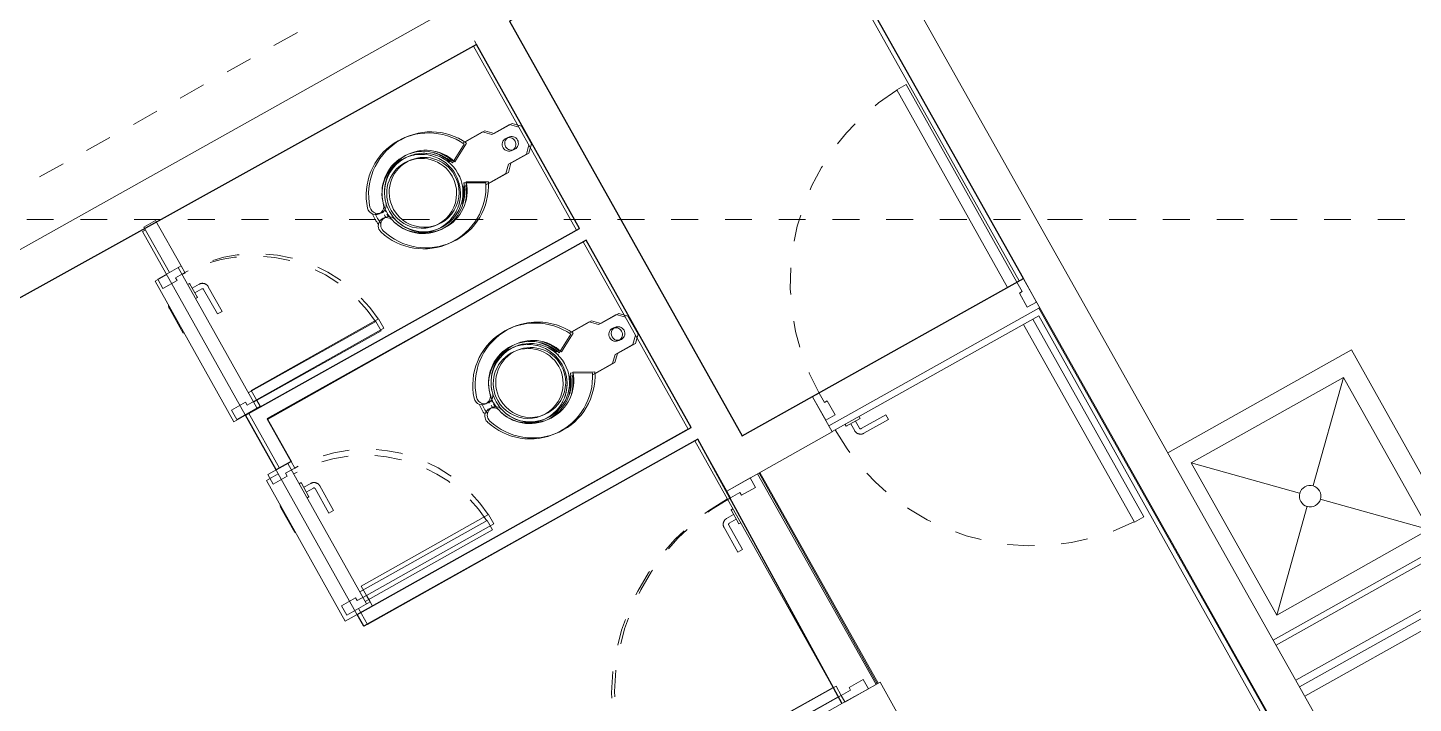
# Model space of a CAD drawing. Header units: metres. Extents: x -10 to 246, y 16 to 113.
# Drawn here: x 2.86 to 8.02, y 56.82 to 59.34 of the extents above; entities that cross this region are included whole.
import ezdxf

# ---------------------------------------------------------------- set-up
doc = ezdxf.new("R2010")
doc.units = ezdxf.units.M
doc.linetypes.add('LineaDiscontinua-1_5mm', pattern=[0.003, 0.0015, -0.0015])
doc.linetypes.add('LíneaDeRejilla', pattern=[0.021, 0.012, -0.003, 0.003, -0.003])
for name, color, linetype, lineweight in [('A-DETL-3', 151, 'Continuous', 5), ('A-MURO', 113, 'Continuous', 9), ('A-PUER', 31, 'Continuous', 5), ('A-PUER-MARC', 31, 'Continuous', 5), ('A-WALL', 113, 'Continuous', 18), ('H-HID-APAR', 6, 'Continuous', 5), ('S-REJI', 1, 'Continuous', 5)]:
    doc.layers.add(name, color=color, linetype=linetype, lineweight=lineweight)
doc.layers.add('AREAS LIBRES', color=1, linetype='Continuous')

# ---------------------------------------------------------------- blocks, each defined once
blk = doc.blocks.new('Puerta-Batiente-ConVentanaSuperior - 900x2200-HojaConDilataciones_3_-1594236-Nivel 2')
at = {"layer": 'A-PUER'}
for p, q in [((-0.382, 0.919), (-0.422, 0.919)), ((-0.422, 0.919), (-0.422, 0.075)), ((-0.382, 0.075), (-0.382, 0.919))]:
    blk.add_line(p, q, dxfattribs=at)
at = {"layer": 'A-PUER', "linetype": 'LineaDiscontinua-1_5mm'}
blk.add_arc((-0.422, 0.075), 0.844, 360, 87.2835, dxfattribs=at)
blk = doc.blocks.new('Manija-Horizontal-SinCerradura - 120-V32-Nivel 2')
at = {"layer": 'A-PUER'}
for p, q in [((0.12, 0), (0.12, -0.008)), ((0.18, -0.008), (0.18, 0)), ((0.12, -0.008), (0.124, -0.008)), ((0.18, -0.008), (0.12, -0.008)), ((0.14, -0.008), (0.14, -0.038)), ((0.16, -0.038), (0.16, -0.008)), ((0.27, -0.043), (0.165, -0.043)), ((0.176, -0.008), (0.18, -0.008)), ((0.27, -0.043), (0.27, -0.063)), ((0.165, -0.063), (0.27, -0.063))]:
    blk.add_line(p, q, dxfattribs=at)
at = {"layer": 'A-PUER', "flags": 128}
for points in [[(0.14, -0.038), (0.14, -0.039), (0.1401, -0.04), (0.1402, -0.041), (0.1403, -0.042), (0.1405, -0.043), (0.1407, -0.0439), (0.141, -0.0449), (0.1413, -0.0459), (0.1416, -0.0468), (0.142, -0.0477), (0.1424, -0.0486), (0.1428, -0.0495), (0.1433, -0.0504), (0.1438, -0.0513), (0.1444, -0.0521), (0.1449, -0.0529), (0.1456, -0.0537), (0.1462, -0.0545), (0.1469, -0.0552), (0.1476, -0.0559), (0.1483, -0.0566), (0.1491, -0.0573), (0.1499, -0.0579), (0.1507, -0.0585), (0.1515, -0.059), (0.1523, -0.0596), (0.1532, -0.06), (0.1541, -0.0605), (0.155, -0.0609), (0.1559, -0.0613), (0.1569, -0.0616), (0.1578, -0.062), (0.1588, -0.0622), (0.1598, -0.0624), (0.1608, -0.0626), (0.1617, -0.0628), (0.1627, -0.0629), (0.1637, -0.063), (0.1647, -0.063), (0.165, -0.063)], [(0.165, -0.043), (0.1648, -0.043), (0.1646, -0.043), (0.1644, -0.043), (0.1642, -0.0429), (0.164, -0.0429), (0.1638, -0.0429), (0.1636, -0.0428), (0.1634, -0.0427), (0.1632, -0.0427), (0.1631, -0.0426), (0.1629, -0.0425), (0.1627, -0.0424), (0.1625, -0.0423), (0.1623, -0.0422), (0.1622, -0.0421), (0.162, -0.042), (0.1619, -0.0419), (0.1617, -0.0418), (0.1616, -0.0416), (0.1614, -0.0415), (0.1613, -0.0413), (0.1611, -0.0412), (0.161, -0.041), (0.1609, -0.0409), (0.1608, -0.0407), (0.1607, -0.0405), (0.1606, -0.0404), (0.1605, -0.0402), (0.1604, -0.04), (0.1603, -0.0398), (0.1603, -0.0396), (0.1602, -0.0394), (0.1602, -0.0392), (0.1601, -0.039), (0.1601, -0.0388), (0.16, -0.0387), (0.16, -0.0385), (0.16, -0.0383), (0.16, -0.0381), (0.16, -0.038)]]:
    blk.add_lwpolyline(points, dxfattribs=at)
blk = doc.blocks.new('Puerta-Batiente-ConVentanaSuperior - 900x2200-HojaConDilataciones_3_-V33-Nivel 2')
at = {"layer": 'A-PUER'}
for p, q in [((-0.382, 0.919), (-0.422, 0.919)), ((-0.422, 0.919), (-0.422, 0.0967)), ((-0.382, 0.0967), (-0.382, 0.919))]:
    blk.add_line(p, q, dxfattribs=at)
at = {"layer": 'A-PUER', "linetype": 'LineaDiscontinua-1_5mm'}
blk.add_arc((-0.422, 0.075), 0.844, 1.5805, 87.2835, dxfattribs=at)
blk = doc.blocks.new('Puerta-Batiente-HojaLisa - 600x1_400-V43-Nivel 2')
at = {"layer": 'A-PUER'}
for p, q in [((-0.272, -0.569), (-0.272, -0.025)), ((-0.232, -0.025), (-0.232, -0.569)), ((-0.232, -0.569), (-0.272, -0.569))]:
    blk.add_line(p, q, dxfattribs=at)
at = {"layer": 'A-PUER', "linetype": 'LineaDiscontinua-1_5mm'}
blk.add_arc((-0.272, -0.025), 0.544, 274.2167, 0, dxfattribs=at)
at = {"layer": 'A-PUER-MARC'}
for p, q in [((-0.3, 0.025), (-0.3, 0.075)), ((-0.3, 0.075), (0.3, 0.075)), ((0.3, 0.075), (0.3, 0.025))]:
    blk.add_line(p, q, dxfattribs=at)
blk = doc.blocks.new('Manija-Horizontal-SinCerradura - 120-1041475-Nivel 2')
at = {"layer": 'A-PUER'}
for p, q in [((0.27, 0.063), (0.165, 0.063)), ((0.27, 0.063), (0.27, 0.043)), ((0.12, 0.008), (0.12, 0)), ((0.12, 0.008), (0.18, 0.008)), ((0.124, 0.008), (0.12, 0.008)), ((0.14, 0.038), (0.14, 0.008)), ((0.16, 0.008), (0.16, 0.038)), ((0.165, 0.043), (0.27, 0.043)), ((0.18, 0.008), (0.176, 0.008)), ((0.18, 0), (0.18, 0.008))]:
    blk.add_line(p, q, dxfattribs=at)
at = {"layer": 'A-PUER', "flags": 128}
for points in [[(0.165, 0.063), (0.164, 0.063), (0.163, 0.0629), (0.162, 0.0628), (0.161, 0.0627), (0.16, 0.0625), (0.1591, 0.0623), (0.1581, 0.062), (0.1571, 0.0617), (0.1562, 0.0614), (0.1553, 0.061), (0.1544, 0.0606), (0.1535, 0.0602), (0.1526, 0.0597), (0.1517, 0.0592), (0.1509, 0.0586), (0.1501, 0.0581), (0.1493, 0.0574), (0.1485, 0.0568), (0.1478, 0.0561), (0.1471, 0.0554), (0.1464, 0.0547), (0.1457, 0.0539), (0.1451, 0.0531), (0.1445, 0.0523), (0.144, 0.0515), (0.1434, 0.0507), (0.143, 0.0498), (0.1425, 0.0489), (0.1421, 0.048), (0.1417, 0.0471), (0.1414, 0.0461), (0.141, 0.0452), (0.1408, 0.0442), (0.1406, 0.0432), (0.1404, 0.0422), (0.1402, 0.0413), (0.1401, 0.0403), (0.14, 0.0393), (0.14, 0.0383), (0.14, 0.038)], [(0.16, 0.038), (0.16, 0.0382), (0.16, 0.0384), (0.16, 0.0386), (0.1601, 0.0388), (0.1601, 0.039), (0.1601, 0.0392), (0.1602, 0.0394), (0.1603, 0.0396), (0.1603, 0.0398), (0.1604, 0.0399), (0.1605, 0.0401), (0.1606, 0.0403), (0.1607, 0.0405), (0.1608, 0.0407), (0.1609, 0.0408), (0.161, 0.041), (0.1611, 0.0411), (0.1612, 0.0413), (0.1614, 0.0414), (0.1615, 0.0416), (0.1617, 0.0417), (0.1618, 0.0419), (0.162, 0.042), (0.1621, 0.0421), (0.1623, 0.0422), (0.1625, 0.0423), (0.1626, 0.0424), (0.1628, 0.0425), (0.163, 0.0426), (0.1632, 0.0427), (0.1634, 0.0427), (0.1636, 0.0428), (0.1638, 0.0428), (0.164, 0.0429), (0.1642, 0.0429), (0.1643, 0.043), (0.1645, 0.043), (0.1647, 0.043), (0.1649, 0.043), (0.165, 0.043)]]:
    blk.add_lwpolyline(points, dxfattribs=at)
blk = doc.blocks.new('Manija-Horizontal-SinCerradura - 120-V13-Nivel 2')
at = {"layer": 'A-PUER'}
for p in [(0.165, -0.063), (0.27, -0.0601)]:
    blk.add_line(p, (0.27, -0.063), dxfattribs=at)
at = {"layer": 'A-PUER', "flags": 128}
blk.add_lwpolyline([(0.1532, -0.06), (0.1541, -0.0605), (0.155, -0.0609), (0.1559, -0.0613), (0.1569, -0.0616), (0.1578, -0.062), (0.1588, -0.0622), (0.1598, -0.0624), (0.1608, -0.0626), (0.1617, -0.0628), (0.1627, -0.0629), (0.1637, -0.063), (0.1647, -0.063), (0.165, -0.063)], dxfattribs=at)
blk = doc.blocks.new('M_Water Closet - Flush Valve - Floor Mounted - Public - 6_1 Lpf-V44-Nivel 2')
at = {"layer": 'H-HID-APAR'}
for p, q in [((-0.0381, 0), (-0.0635, -0.0254)), ((-0.0635, -0.0254), (-0.0635, -0.1016)), ((0.0635, -0.0254), (0.0381, 0)), ((0.0635, -0.1016), (0.0635, -0.0254)), ((-0.0635, -0.1016), (-0.0889, -0.127)), ((0.0889, -0.127), (0.0635, -0.1016)), ((-0.0889, -0.127), (-0.0889, -0.2127)), ((0.0889, -0.2127), (0.0889, -0.127)), ((-0.0429, -0.281), (-0.0825, -0.2088)), ((0.0826, -0.2088), (0.0429, -0.281)), ((-0.0063, -0.5968), (-0.0127, -0.5964))]:
    blk.add_line(p, q, dxfattribs=at)
at = {"layer": 'H-HID-APAR', "flags": 128}
for points in [[(-0.1113, -0.3249), (-0.1072, -0.3211), (-0.1025, -0.3169), (-0.0975, -0.3129), (-0.0924, -0.3091), (-0.0872, -0.3055), (-0.0818, -0.3021), (-0.0763, -0.299), (-0.0707, -0.296), (-0.065, -0.2933), (-0.0591, -0.2908), (-0.0532, -0.2886), (-0.0508, -0.2877)], [(0.0508, -0.2877), (0.0568, -0.2899), (0.0627, -0.2923), (0.0684, -0.2949), (0.0741, -0.2978), (0.0797, -0.3008), (0.0851, -0.3041), (0.0904, -0.3076), (0.0955, -0.3114), (0.1005, -0.3153), (0.1054, -0.3194), (0.11, -0.3237)], [(0.0142, -0.5962), (0.0089, -0.5967), (0.0025, -0.5969)]]:
    blk.add_lwpolyline(points, dxfattribs=at)
at = {"layer": 'H-HID-APAR'}
for centre, radius, start, end in [((0, -0.0635), 0.0254, 360, 180), ((0, -0.0635), 0.0254, 180, 360), ((0.0187, -0.4177), 0.2322, 115.8609, 252.5741), ((-0.0187, -0.4177), 0.2322, 287.4259, 64.1391), ((0.0024, -0.4294), 0.1552, 106.9633, 257.0367), ((0, -0.4382), 0.146, 0, 180), ((0, -0.4366), 0.1302, 90, 270), ((0, -0.4382), 0.1461, 118.1189, 123.4335), ((0, -0.4382), 0.1461, 104.0429, 108.5788), ((0, -0.4366), 0.1302, 270, 90), ((-0.0024, -0.4294), 0.1552, 282.9633, 73.0367), ((0, -0.4382), 0.146, 71.4212, 75.9571), ((0, -0.4382), 0.146, 57.6029, 61.8811), ((0, -0.4382), 0.1461, 146.5915, 151.9011), ((0, -0.4382), 0.1461, 132.2685, 137.754), ((0, -0.4382), 0.146, 42.246, 47.7315), ((0, -0.4382), 0.146, 28.0989, 33.4085), ((0, -0.4382), 0.1461, 161.4419, 165.9707), ((0, -0.4382), 0.1461, 14.0293, 18.5581), ((0, -0.4382), 0.1461, 180, 238.3584), ((0, -0.4382), 0.146, 301.6416, 0), ((0, -0.4382), 0.1461, 240.6149, 251.1591), ((0, -0.4382), 0.146, 288.8409, 299.3851), ((-0.0416, -0.61), 0.0307, 252.5741, 72.5741), ((0, -0.4382), 0.146, 255.8551, 284.1449), ((0.0416, -0.61), 0.0307, 107.4259, 287.4259), ((0, -0.4382), 0.1968, 263.5978, 276.4022)]:
    blk.add_arc(centre, radius, start, end, dxfattribs=at)
blk = doc.blocks.new('M_Water Closet - Flush Valve - Floor Mounted - Public - 6_1 Lpf-V45-Nivel 2')
at = {"layer": 'H-HID-APAR'}
for p, q in [((-0.0381, 0), (-0.0635, -0.0254)), ((-0.0635, -0.0254), (-0.0635, -0.1016)), ((0.0635, -0.0254), (0.0381, 0)), ((0.0635, -0.1016), (0.0635, -0.0254)), ((-0.0635, -0.1016), (-0.0889, -0.127)), ((0.0889, -0.127), (0.0635, -0.1016)), ((-0.0889, -0.127), (-0.0889, -0.2127)), ((0.0889, -0.2127), (0.0889, -0.127)), ((-0.0429, -0.281), (-0.0825, -0.2088)), ((0.0826, -0.2088), (0.0429, -0.281)), ((-0.0063, -0.5968), (-0.0127, -0.5964))]:
    blk.add_line(p, q, dxfattribs=at)
at = {"layer": 'H-HID-APAR', "flags": 128}
for points in [[(-0.1113, -0.3249), (-0.1072, -0.3211), (-0.1025, -0.3169), (-0.0975, -0.3129), (-0.0924, -0.3091), (-0.0872, -0.3055), (-0.0818, -0.3021), (-0.0763, -0.299), (-0.0707, -0.296), (-0.065, -0.2933), (-0.0591, -0.2908), (-0.0532, -0.2886), (-0.0508, -0.2877)], [(0.0508, -0.2877), (0.0568, -0.2899), (0.0627, -0.2923), (0.0684, -0.2949), (0.0741, -0.2978), (0.0797, -0.3008), (0.0851, -0.3041), (0.0904, -0.3076), (0.0955, -0.3114), (0.1005, -0.3153), (0.1054, -0.3194), (0.11, -0.3237)], [(0.0142, -0.5962), (0.0089, -0.5967), (0.0025, -0.5969)]]:
    blk.add_lwpolyline(points, dxfattribs=at)
at = {"layer": 'H-HID-APAR'}
for centre, radius, start, end in [((0, -0.0635), 0.0254, 360, 180), ((0, -0.0635), 0.0254, 180, 360), ((0.0187, -0.4177), 0.2322, 115.8609, 252.5741), ((-0.0187, -0.4177), 0.2322, 287.4259, 64.1391), ((0.0024, -0.4294), 0.1552, 106.9633, 257.0367), ((0, -0.4382), 0.146, 0, 180), ((0, -0.4366), 0.1302, 90, 270), ((0, -0.4382), 0.1461, 118.1189, 123.4335), ((0, -0.4382), 0.1461, 104.0429, 108.5788), ((0, -0.4366), 0.1302, 270, 90), ((-0.0024, -0.4294), 0.1552, 282.9633, 73.0367), ((0, -0.4382), 0.146, 71.4212, 75.9571), ((0, -0.4382), 0.146, 56.5665, 61.8811), ((0, -0.4382), 0.1461, 146.5915, 151.9011), ((0, -0.4382), 0.1461, 132.2685, 137.754), ((0, -0.4382), 0.146, 42.246, 47.7315), ((0, -0.4382), 0.146, 28.0989, 33.4085), ((0, -0.4382), 0.1461, 161.4419, 165.9707), ((0, -0.4382), 0.1461, 14.0293, 18.5581), ((0, -0.4382), 0.1461, 180, 238.3584), ((0, -0.4382), 0.146, 301.6416, 0), ((0, -0.4382), 0.1461, 241.6571, 251.1591), ((0, -0.4382), 0.146, 288.8409, 299.3851), ((-0.0416, -0.61), 0.0307, 252.5741, 72.5741), ((0, -0.4382), 0.146, 255.8551, 284.1449), ((0.0416, -0.61), 0.0307, 107.4259, 287.4259), ((0, -0.4382), 0.1968, 263.5978, 276.4022)]:
    blk.add_arc(centre, radius, start, end, dxfattribs=at)
blk = doc.blocks.new('Puerta-Batiente-HojaLisa - 900x2200-1042010-Nivel 2')
at = {"layer": 'A-PUER'}
for p, q in [((-0.422, -0.919), (-0.422, -0.075)), ((-0.382, -0.075), (-0.382, -0.919)), ((-0.382, -0.919), (-0.422, -0.919))]:
    blk.add_line(p, q, dxfattribs=at)
at = {"layer": 'A-PUER', "linetype": 'LineaDiscontinua-1_5mm'}
blk.add_arc((-0.422, -0.075), 0.844, 272.7165, 0, dxfattribs=at)
blk = doc.blocks.new('M_Shower Stall-2D - poceta canecas-1754434-Nivel 2')
at = {"layer": 'H-HID-APAR'}
for p, q in [((0.0166, 0.8), (0.8, 0.8)), ((0.8, 0.8), (0.8, 0)), ((0.075, 0.725), (0.3711, 0.4289)), ((0.075, 0.075), (0.075, 0.725)), ((0.075, 0.725), (0.725, 0.725)), ((0.725, 0.725), (0.4289, 0.4289)), ((0.725, 0.725), (0.725, 0.075)), ((0.3724, 0.3724), (0.075, 0.075)), ((0.4276, 0.3724), (0.725, 0.075)), ((0.725, 0.075), (0.075, 0.075)), ((0.8, 0), (0.018, 0))]:
    blk.add_line(p, q, dxfattribs=at)
for start, end in [(360, 180), (180, 360)]:
    blk.add_arc((0.4, 0.4), 0.04, start, end, dxfattribs=at)
blk = doc.blocks.new('Puerta-Batiente-HojaLisa - 900x2200-V83-Nivel 2')
at = {"layer": 'A-PUER'}
for p, q in [((-0.422, -0.919), (-0.422, -0.075)), ((-0.422, -0.075), (-0.382, -0.075)), ((-0.382, -0.075), (-0.382, -0.919)), ((-0.382, -0.919), (-0.422, -0.919))]:
    blk.add_line(p, q, dxfattribs=at)
at = {"layer": 'A-PUER', "linetype": 'LineaDiscontinua-1_5mm'}
blk.add_arc((-0.422, -0.075), 0.844, 272.7165, 0, dxfattribs=at)
at = {"layer": 'A-PUER-MARC', "lineweight": 9}
for p, q in [((-0.41, 0.025), (-0.45, 0.025)), ((-0.45, 0.025), (-0.45, -0.075)), ((-0.41, -0.035), (-0.41, 0.025)), ((0.45, 0.025), (0.41, 0.025)), ((0.41, 0.025), (0.41, -0.035)), ((0.45, -0.075), (0.45, 0.025)), ((-0.422, -0.075), (-0.422, -0.035)), ((-0.422, -0.035), (-0.41, -0.035)), ((0.41, -0.035), (0.422, -0.035)), ((0.422, -0.035), (0.422, -0.075)), ((-0.45, -0.075), (-0.422, -0.075)), ((0.422, -0.075), (0.45, -0.075))]:
    blk.add_line(p, q, dxfattribs=at)
blk = doc.blocks.new('Puerta-Batiente-HojaLisa - 900x2200-V81-Nivel 2')
at = {"layer": 'A-PUER'}
for p, q in [((-0.382, 0.919), (-0.422, 0.919)), ((-0.422, 0.919), (-0.422, 0.075)), ((-0.382, 0.075), (-0.382, 0.919)), ((-0.422, 0.075), (-0.382, 0.075))]:
    blk.add_line(p, q, dxfattribs=at)
at = {"layer": 'A-PUER', "linetype": 'LineaDiscontinua-1_5mm'}
blk.add_arc((-0.422, 0.075), 0.844, 360, 87.2835, dxfattribs=at)
at = {"layer": 'A-PUER-MARC', "lineweight": 9}
for p, q in [((-0.45, -0.025), (-0.45, 0.075)), ((-0.45, 0.075), (-0.422, 0.075)), ((-0.422, 0.075), (-0.422, 0.035)), ((0.422, 0.035), (0.422, 0.075)), ((0.422, 0.075), (0.45, 0.075)), ((0.45, 0.075), (0.45, -0.025)), ((-0.422, 0.035), (-0.41, 0.035)), ((-0.41, 0.035), (-0.41, -0.025)), ((0.41, 0.035), (0.422, 0.035)), ((0.41, -0.025), (0.41, 0.035)), ((-0.41, -0.025), (-0.45, -0.025)), ((0.45, -0.025), (0.41, -0.025))]:
    blk.add_line(p, q, dxfattribs=at)
blk = doc.blocks.new('Puerta-Batiente-HojaLisa - 600x1_400-V102-Nivel 2')
at = {"layer": 'A-PUER'}
for p, q in [((-0.272, -0.569), (-0.272, -0.025)), ((-0.272, -0.025), (-0.232, -0.025)), ((-0.232, -0.025), (-0.232, -0.569)), ((-0.232, -0.569), (-0.272, -0.569))]:
    blk.add_line(p, q, dxfattribs=at)
at = {"layer": 'A-PUER', "linetype": 'LineaDiscontinua-1_5mm'}
blk.add_arc((-0.272, -0.025), 0.544, 274.2167, 0, dxfattribs=at)
at = {"layer": 'A-PUER-MARC', "lineweight": 9}
for p, q in [((-0.26, 0.075), (-0.3, 0.075)), ((-0.3, 0.075), (-0.3, -0.025)), ((-0.26, 0.015), (-0.26, 0.075)), ((0.3, 0.075), (0.26, 0.075)), ((0.26, 0.075), (0.26, 0.015)), ((0.3, -0.025), (0.3, 0.075)), ((-0.272, -0.025), (-0.272, 0.015)), ((-0.272, 0.015), (-0.26, 0.015)), ((0.26, 0.015), (0.272, 0.015)), ((0.272, 0.015), (0.272, -0.025)), ((-0.3, -0.025), (-0.272, -0.025)), ((0.272, -0.025), (0.3, -0.025))]:
    blk.add_line(p, q, dxfattribs=at)
blk = doc.blocks.new('M_Water Closet - Flush Valve - Floor Mounted - Public - 6_1 Lpf-V113-Nivel 2')
at = {"layer": 'H-HID-APAR'}
for p, q in [((-0.0381, 0), (-0.0635, -0.0254)), ((-0.0635, -0.0254), (-0.0635, -0.1016)), ((0.0381, 0), (-0.0381, 0)), ((0.0635, -0.0254), (0.0381, 0)), ((0.0635, -0.1016), (0.0635, -0.0254)), ((-0.0635, -0.1016), (-0.0889, -0.127)), ((0.0889, -0.127), (0.0635, -0.1016)), ((-0.0889, -0.127), (-0.0889, -0.2127)), ((0.0889, -0.2127), (0.0889, -0.127)), ((-0.0429, -0.281), (-0.0825, -0.2088)), ((0.0826, -0.2088), (0.0429, -0.281)), ((-0.0063, -0.5968), (-0.0127, -0.5964))]:
    blk.add_line(p, q, dxfattribs=at)
at = {"layer": 'H-HID-APAR', "flags": 128}
for points in [[(-0.1113, -0.3249), (-0.1072, -0.3211), (-0.1025, -0.3169), (-0.0975, -0.3129), (-0.0924, -0.3091), (-0.0872, -0.3055), (-0.0818, -0.3021), (-0.0763, -0.299), (-0.0707, -0.296), (-0.065, -0.2933), (-0.0591, -0.2908), (-0.0532, -0.2886), (-0.0508, -0.2877)], [(0.0508, -0.2877), (0.0568, -0.2899), (0.0627, -0.2923), (0.0684, -0.2949), (0.0741, -0.2978), (0.0797, -0.3008), (0.0851, -0.3041), (0.0904, -0.3076), (0.0955, -0.3114), (0.1005, -0.3153), (0.1054, -0.3194), (0.11, -0.3237)], [(0.0142, -0.5962), (0.0089, -0.5967), (0.0025, -0.5969)]]:
    blk.add_lwpolyline(points, dxfattribs=at)
at = {"layer": 'H-HID-APAR'}
for centre, radius, start, end in [((0, -0.0635), 0.0254, 360, 180), ((0, -0.0635), 0.0254, 180, 360), ((0.0187, -0.4177), 0.2322, 115.8609, 252.5741), ((-0.0187, -0.4177), 0.2322, 287.4259, 64.1391), ((0.0024, -0.4294), 0.1552, 106.9633, 257.0367), ((0, -0.4382), 0.146, 0, 180), ((0, -0.4366), 0.1302, 90, 270), ((0, -0.4382), 0.1461, 118.1189, 123.4335), ((0, -0.4382), 0.1461, 104.0429, 108.5788), ((0, -0.4366), 0.1302, 270, 90), ((-0.0024, -0.4294), 0.1552, 282.9633, 73.0367), ((0, -0.4382), 0.146, 71.4212, 75.9571), ((0, -0.4382), 0.146, 56.5665, 61.8811), ((0, -0.4382), 0.1461, 146.5915, 151.9011), ((0, -0.4382), 0.1461, 132.2685, 137.754), ((0, -0.4382), 0.146, 42.246, 47.7315), ((0, -0.4382), 0.146, 28.0989, 33.4085), ((0, -0.4382), 0.1461, 161.4419, 165.9707), ((0, -0.4382), 0.1461, 14.0293, 17.5299), ((0, -0.4382), 0.1461, 180, 238.3584), ((0, -0.4382), 0.146, 301.6416, 0), ((0, -0.4382), 0.1461, 240.6149, 251.1591), ((0, -0.4382), 0.146, 288.8409, 299.3851), ((-0.0416, -0.61), 0.0307, 252.5741, 72.5741), ((0, -0.4382), 0.146, 255.8551, 283.7393), ((0.0416, -0.61), 0.0307, 107.4259, 287.4259), ((0, -0.4382), 0.1968, 263.5978, 276.4022)]:
    blk.add_arc(centre, radius, start, end, dxfattribs=at)
blk = doc.blocks.new('M_Water Closet - Flush Valve - Floor Mounted - Public - 6_1 Lpf-V114-Nivel 2')
at = {"layer": 'H-HID-APAR'}
for p, q in [((-0.0381, 0), (-0.0635, -0.0254)), ((-0.0635, -0.0254), (-0.0635, -0.1016)), ((0.0381, 0), (-0.0381, 0)), ((0.0635, -0.0254), (0.0381, 0)), ((0.0635, -0.1016), (0.0635, -0.0254)), ((-0.0635, -0.1016), (-0.0889, -0.127)), ((0.0889, -0.127), (0.0635, -0.1016)), ((-0.0889, -0.127), (-0.0889, -0.2127)), ((0.0889, -0.2127), (0.0889, -0.127)), ((-0.0429, -0.281), (-0.0825, -0.2088)), ((0.0826, -0.2088), (0.0429, -0.281)), ((-0.0063, -0.5968), (-0.0127, -0.5964))]:
    blk.add_line(p, q, dxfattribs=at)
at = {"layer": 'H-HID-APAR', "flags": 128}
for points in [[(-0.1113, -0.3249), (-0.1072, -0.3211), (-0.1025, -0.3169), (-0.0975, -0.3129), (-0.0924, -0.3091), (-0.0872, -0.3055), (-0.0818, -0.3021), (-0.0763, -0.299), (-0.0707, -0.296), (-0.065, -0.2933), (-0.0591, -0.2908), (-0.0532, -0.2886), (-0.0508, -0.2877)], [(0.0508, -0.2877), (0.0568, -0.2899), (0.0627, -0.2923), (0.0684, -0.2949), (0.0741, -0.2978), (0.0797, -0.3008), (0.0851, -0.3041), (0.0904, -0.3076), (0.0955, -0.3114), (0.1005, -0.3153), (0.1054, -0.3194), (0.11, -0.3237)], [(0.0142, -0.5962), (0.0089, -0.5967), (0.0025, -0.5969)]]:
    blk.add_lwpolyline(points, dxfattribs=at)
at = {"layer": 'H-HID-APAR'}
for centre, radius, start, end in [((0, -0.0635), 0.0254, 360, 180), ((0, -0.0635), 0.0254, 180, 360), ((0.0187, -0.4177), 0.2322, 115.8609, 252.5741), ((-0.0187, -0.4177), 0.2322, 287.4259, 64.1391), ((0.0024, -0.4294), 0.1552, 106.9633, 257.0367), ((0, -0.4382), 0.146, 0, 180), ((0, -0.4366), 0.1302, 90, 270), ((0, -0.4382), 0.1461, 118.1189, 123.4335), ((0, -0.4382), 0.1461, 104.0429, 108.5788), ((0, -0.4366), 0.1302, 270, 90), ((-0.0024, -0.4294), 0.1552, 282.9633, 73.0367), ((0, -0.4382), 0.146, 71.4212, 75.9571), ((0, -0.4382), 0.146, 56.5665, 61.8811), ((0, -0.4382), 0.1461, 146.5915, 151.9011), ((0, -0.4382), 0.1461, 132.2685, 137.754), ((0, -0.4382), 0.146, 42.246, 47.7315), ((0, -0.4382), 0.146, 28.0989, 33.4085), ((0, -0.4382), 0.1461, 161.4419, 165.9707), ((0, -0.4382), 0.1461, 14.0293, 18.5581), ((0, -0.4382), 0.1461, 180, 238.3584), ((0, -0.4382), 0.146, 301.6416, 0), ((0, -0.4382), 0.1461, 240.6149, 251.1591), ((0, -0.4382), 0.146, 288.8409, 299.3851), ((-0.0416, -0.61), 0.0307, 252.5741, 72.5741), ((0, -0.4382), 0.146, 255.8551, 284.1449), ((0.0416, -0.61), 0.0307, 107.4259, 287.4259), ((0, -0.4382), 0.1968, 263.5978, 276.4022)]:
    blk.add_arc(centre, radius, start, end, dxfattribs=at)

msp = doc.modelspace()

# ---------------------------------------------------------------- linework, layer by layer
at = {"layer": 'A-DETL-3'}
for p, q in [((5.8402, 57.8552), (6.6223, 58.2936)), ((6.6223, 58.2936), (5.8402, 57.8552)), ((6.6223, 58.2936), (6.6255, 58.2954)), ((9.2363, 53.6491), (6.6223, 58.2936)), ((5.5744, 57.6766), (6.0158, 56.8923)), ((6.0241, 56.897), (5.5827, 57.6813)), ((7.102, 57.4487), (8.1495, 55.5801))]:
    msp.add_line(p, q, dxfattribs=at)
at = {"layer": 'A-MURO'}
for p, q in [((6.5479, 58.3957), (5.6897, 59.9266)), ((11.9128, 59.3375), (7.5785, 56.908)), ((4.517, 59.2692), (4.5276, 59.2752)), ((4.9009, 58.5844), (4.517, 59.2692)), ((3.2957, 58.5846), (3.2851, 58.5787)), ((4.1077, 57.1095), (3.2851, 58.5787)), ((4.5818, 58.4055), (4.8998, 58.5845)), ((5.3165, 57.843), (4.9253, 58.5408)), ((3.4173, 58.4449), (3.7099, 57.9222)), ((4.6062, 58.3619), (3.7493, 57.8796)), ((5.5164, 57.8175), (6.5479, 58.3957)), ((6.6212, 58.2648), (5.8522, 57.8338)), ((9.2146, 53.6383), (6.6212, 58.2648)), ((7.505, 57.0387), (9.0158, 57.8855)), ((4.1406, 57.1852), (5.308, 57.8389)), ((5.8885, 56.8225), (5.3409, 57.7993)), ((3.8256, 57.7157), (4.1187, 57.1922)), ((5.58, 57.6797), (6.02, 56.8947)), ((4.1215, 57.1172), (4.1077, 57.1095))]:
    msp.add_line(p, q, dxfattribs=at)
at = {"layer": 'A-WALL'}
for p, q in [((9.2968, 53.8549), (5.7532, 60.1513)), ((5.6269, 60.0805), (1.261, 57.6332)), ((5.6959, 59.9472), (9.2395, 53.6509)), ((5.5172, 57.8165), (4.6511, 59.3616)), ((4.5203, 59.2882), (4.9115, 58.5904)), ((3.3331, 58.6201), (3.2895, 58.5955)), ((3.4282, 58.451), (3.3331, 58.6201)), ((3.2895, 58.5955), (3.3847, 58.4265)), ((4.9115, 58.5904), (3.7243, 57.9249)), ((3.7489, 57.8814), (4.9359, 58.5467)), ((4.9359, 58.5467), (5.3271, 57.8489)), ((3.3847, 58.4265), (3.4282, 58.451)), ((5.7795, 57.9635), (5.5172, 57.8165)), ((5.8528, 57.8327), (5.7795, 57.9635)), ((3.7225, 57.9282), (3.6789, 57.9036)), ((3.6789, 57.9036), (3.7945, 57.6982)), ((3.7243, 57.9249), (3.7225, 57.9282)), ((3.8381, 57.7227), (3.7489, 57.8814)), ((5.3271, 57.8489), (4.1412, 57.1842)), ((5.4597, 57.6123), (5.8528, 57.8327)), ((4.1221, 57.1162), (5.3515, 57.8053)), ((5.3515, 57.8053), (5.4597, 57.6123)), ((3.7945, 57.6982), (3.8381, 57.7227)), ((4.1324, 57.1999), (4.0888, 57.1753)), ((4.0888, 57.1753), (4.1221, 57.1162)), ((4.1412, 57.1842), (4.1324, 57.1999)), ((6.0306, 56.9006), (5.8998, 56.8272)), ((6.8442, 55.4492), (6.0306, 56.9006)), ((5.8997, 56.8273), (4.3018, 55.9326))]:
    msp.add_line(p, q, dxfattribs=at)
at = {"layer": 'AREAS LIBRES'}
msp.add_lwpolyline([(5.5166, 57.8176), (6.5645, 58.4036), (5.6959, 59.9472), (4.6511, 59.3616)], close=True, dxfattribs=at)
msp.add_lwpolyline([(5.8885, 56.8225), (5.3515, 57.8053), (4.108, 57.109), (4.0833, 57.1531), (5.3271, 57.8489), (4.9359, 58.5467), (3.7489, 57.8814), (3.8381, 57.7227), (3.7819, 57.6913), (3.668, 57.8948), (4.9115, 58.5904), (4.5276, 59.2752), (1.4652, 57.5757)], dxfattribs=at)
at = {"layer": 'S-REJI', "linetype": 'LíneaDeRejilla'}
for p, q in [((49.9188, 85.1373), (-1.1299, 56.5223)), ((6.7534, 58.6242), (0.5034, 58.6242)), ((50.3839, 58.6242), (6.7534, 58.6242))]:
    msp.add_line(p, q, dxfattribs=at)

# ---------------------------------------------------------------- block references
at = {"layer": 'A-PUER'}
for name, p, rotation in [('Puerta-Batiente-HojaLisa - 900x2200-V83-Nivel 2', (6.2087, 58.1181), 209.2725903057572), ('Puerta-Batiente-HojaLisa - 600x1_400-V43-Nivel 2', (3.5432, 58.1688), 119.2462708577015), ('Puerta-Batiente-HojaLisa - 600x1_400-V102-Nivel 2', (3.5536, 58.1773), 119.3710762720164), ('Puerta-Batiente-HojaLisa - 900x2200-1042010-Nivel 2', (8.6639, 57.6023), 209.272590305757), ('Manija-Horizontal-SinCerradura - 120-1041475-Nivel 2', (3.394, 58.4864), 299.2462708577013), ('Manija-Horizontal-SinCerradura - 120-V13-Nivel 2', (3.3591, 58.4668), 299.2462708577015), ('Puerta-Batiente-ConVentanaSuperior - 900x2200-HojaConDilataciones_3_-1594236-Nivel 2', (6.1949, 58.1118), 209.2725903057568), ('Puerta-Batiente-HojaLisa - 600x1_400-V102-Nivel 2', (3.9635, 57.449), 119.3710762720164), ('Puerta-Batiente-HojaLisa - 600x1_400-V43-Nivel 2', (3.9585, 57.4271), 119.2462708577015), ('Manija-Horizontal-SinCerradura - 120-V32-Nivel 2', (5.7954, 57.8019), 29.272590305757), ('Manija-Horizontal-SinCerradura - 120-1041475-Nivel 2', (3.8093, 57.7447), 299.2462708577013), ('Puerta-Batiente-HojaLisa - 900x2200-V81-Nivel 2', (5.7452, 57.2565), 119.272590305757), ('Puerta-Batiente-ConVentanaSuperior - 900x2200-HojaConDilataciones_3_-1594236-Nivel 2', (5.734, 57.2516), 119.2725903057572), ('Manija-Horizontal-SinCerradura - 120-V13-Nivel 2', (3.7744, 57.7252), 299.2462708577015), ('Manija-Horizontal-SinCerradura - 120-V32-Nivel 2', (5.424, 57.6511), 299.2725903057573), ('Puerta-Batiente-ConVentanaSuperior - 900x2200-HojaConDilataciones_3_-V33-Nivel 2', (7.7143, 56.4682), 299.2725903057571)]:
    msp.add_blockref(name, p, dxfattribs=dict(at, rotation=rotation))
at = {"layer": 'H-HID-APAR'}
for name, p, rotation in [('M_Water Closet - Flush Valve - Floor Mounted - Public - 6_1 Lpf-V44-Nivel 2', (4.7047, 58.9344), 299.2725903057548), ('M_Water Closet - Flush Valve - Floor Mounted - Public - 6_1 Lpf-V113-Nivel 2', (4.7139, 58.9382), 299.2725903057571), ('M_Water Closet - Flush Valve - Floor Mounted - Public - 6_1 Lpf-V45-Nivel 2', (5.1015, 58.2266), 299.2725903057544), ('M_Water Closet - Flush Valve - Floor Mounted - Public - 6_1 Lpf-V114-Nivel 2', (5.1107, 58.2303), 299.2725903057568), ('M_Shower Stall-2D - poceta canecas-1754434-Nivel 2', (7.4785, 57.049), 29.27214483770348)]:
    msp.add_blockref(name, p, dxfattribs=dict(at, rotation=rotation))

doc.saveas('drawing.dxf')
